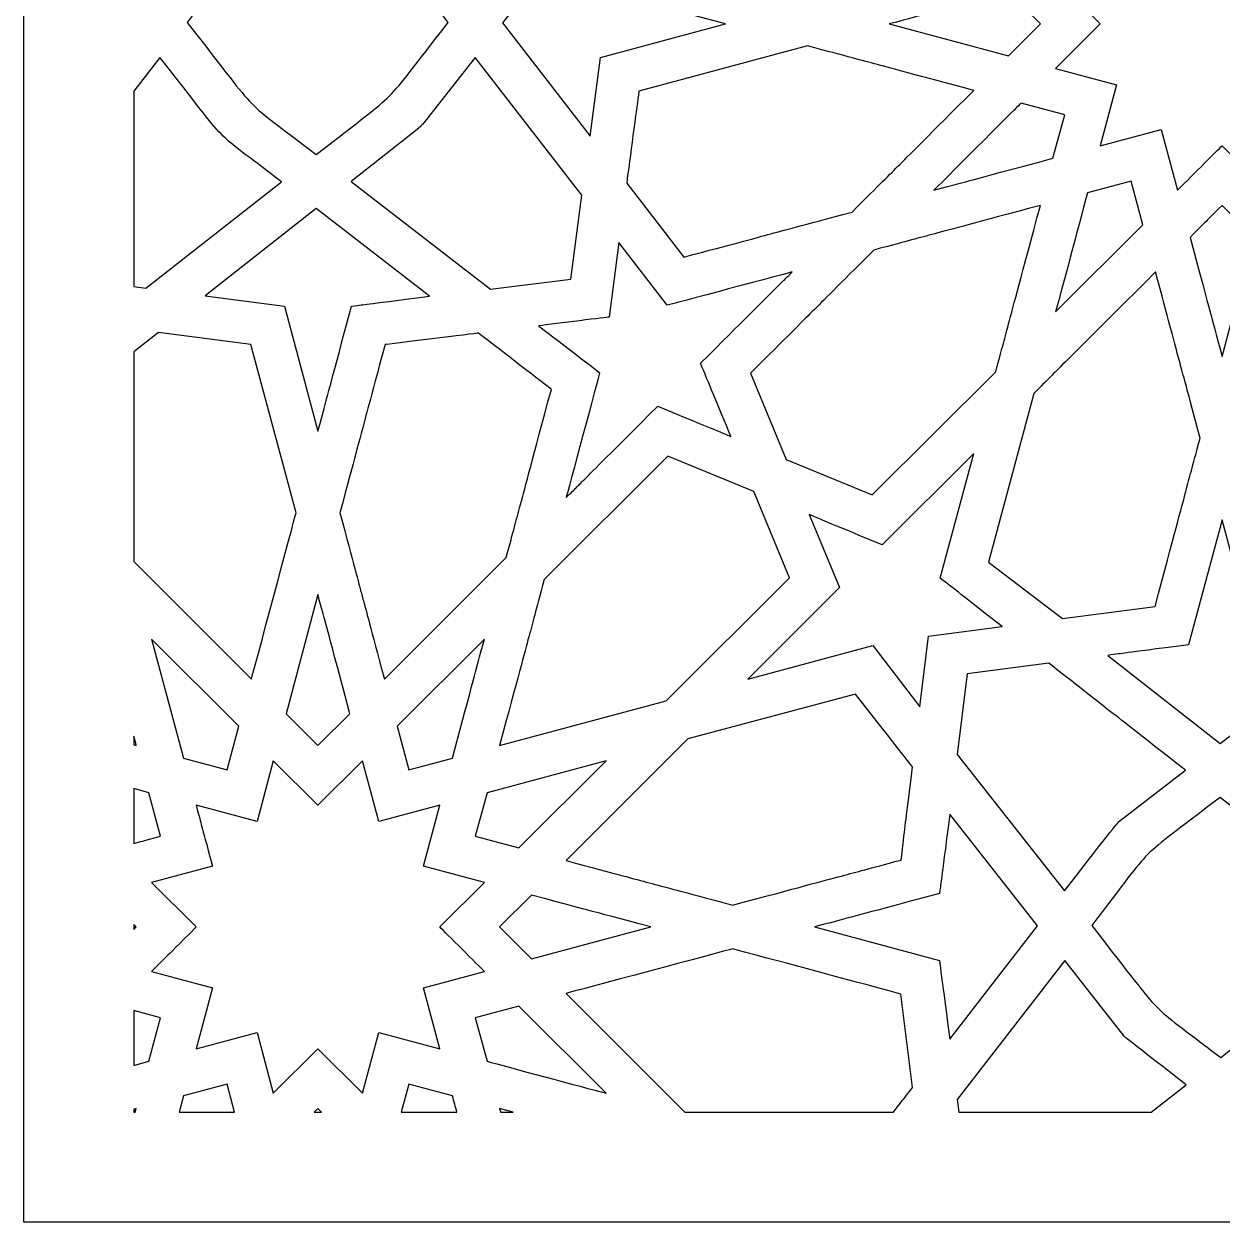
# Model space of a CAD drawing. Header units: millimetres. Extents: x -64 to 63, y -64 to 64.
# Drawn here: x -63.5 to 0, y -63.5 to 0 of the extents above; entities that cross this region are included whole.
import ezdxf

# ---------------------------------------------------------------- set-up
doc = ezdxf.new("R2010")
doc.units = ezdxf.units.MM
doc.header["$MEASUREMENT"] = 0
doc.layers.add('layer 1', color=7, linetype='Continuous')

msp = doc.modelspace()

# ---------------------------------------------------------------- linework, layer by layer
at = {"layer": 'layer 1', "color": 250}
for points, knots in [([(-63.5, 63.5), (-63.5, 63.5), (-63.5, -63.5), (-63.5, -63.5), (-63.5, -63.5), (-63.5, -63.5), (63.4996, -63.5), (63.4996, -63.5), (63.4996, -63.5), (63.4996, -63.5), (63.4996, 63.5), (63.4996, 63.5), (63.4996, 63.5), (63.4996, 63.5), (-63.5, 63.5), (-63.5, 63.5)], [0, 0, 0, 0, 0.2, 0.2, 0.2, 0.2, 0.4, 0.4, 0.4, 0.4, 0.6, 0.6, 0.6, 0.6, 1, 1, 1, 1]), ([(-6.4565, -6.4625), (-6.4565, -6.4625), (-5.5915, -3.2371), (-5.5915, -3.2371), (-5.5915, -3.2371), (-5.5915, -3.2371), (-8.8219, -2.3721), (-8.8219, -2.3721), (-8.8219, -2.3721), (-8.8219, -2.3721), (-6.4565, -0.0113), (-6.4565, -0.0113), (-6.4565, -0.0113), (-6.4565, -0.0113), (-8.8219, 2.3499), (-8.8219, 2.3499), (-8.8219, 2.3499), (-8.8219, 2.3499), (-5.5915, 3.2099), (-5.5915, 3.2099), (-5.5915, 3.2099), (-5.5915, 3.2099), (-6.4565, 6.4357), (-6.4565, 6.4357), (-6.4565, 6.4357), (-6.4565, 6.4357), (-3.2304, 5.5711), (-3.2304, 5.5711), (-3.2304, 5.5711), (-2.9199, 6.7352), (-2.4832, 8.3485), (-2.3615, 8.7969), (-2.3615, 8.7969), (-2.3615, 8.7969), (-0.0004, 6.4357), (-0.0004, 6.4357), (-0.0004, 6.4357), (-0.0004, 6.4357), (2.3654, 8.7969), (2.3654, 8.7969), (2.3654, 8.7969), (2.3654, 8.7969), (3.23, 5.5711), (3.23, 5.5711), (3.23, 5.5711), (3.23, 5.5711), (6.4562, 6.4357), (6.4562, 6.4357), (6.4562, 6.4357), (6.4562, 6.4357), (5.5912, 3.2145), (5.5912, 3.2145), (5.5912, 3.2145), (5.5912, 3.2145), (5.5912, 3.2099), (5.5912, 3.2099), (5.5912, 3.2099), (5.5912, 3.2099), (8.8216, 2.3499), (8.8216, 2.3499), (8.8216, 2.3499), (8.8216, 2.3499), (6.4562, -0.0113), (6.4562, -0.0113), (6.4562, -0.0113), (7.9629, -1.5184), (8.2218, -1.778), (8.8216, -2.3721), (8.8216, -2.3721), (8.8216, -2.3721), (5.5912, -3.2371), (5.5912, -3.2371), (5.5912, -3.2371), (5.5912, -3.2371), (6.4562, -6.4625), (6.4562, -6.4625), (6.4562, -6.4625), (6.4562, -6.4625), (3.23, -5.5982), (3.23, -5.5982), (3.23, -5.5982), (3.23, -5.5982), (2.3654, -8.8237), (2.3654, -8.8237), (2.3654, -8.8237), (2.3654, -8.8237), (-0.0004, -6.4625), (-0.0004, -6.4625), (-0.0004, -6.4625), (-0.2018, -6.6643), (-1.9311, -8.3891), (-2.3615, -8.8237), (-2.3615, -8.8237), (-2.3615, -8.8237), (-3.2304, -5.5982), (-3.2304, -5.5982), (-3.2304, -5.5982), (-3.2304, -5.5982), (-6.4565, -6.4625), (-6.4565, -6.4625)], [0, 0, 0, 0, 0.0384615, 0.0384615, 0.0384615, 0.0384615, 0.0769231, 0.0769231, 0.0769231, 0.0769231, 0.1153846, 0.1153846, 0.1153846, 0.1153846, 0.1538462, 0.1538462, 0.1538462, 0.1538462, 0.1923077, 0.1923077, 0.1923077, 0.1923077, 0.2307692, 0.2307692, 0.2307692, 0.2307692, 0.2692308, 0.2692308, 0.2692308, 0.2692308, 0.3076923, 0.3076923, 0.3076923, 0.3076923, 0.3461538, 0.3461538, 0.3461538, 0.3461538, 0.3846154, 0.3846154, 0.3846154, 0.3846154, 0.4230769, 0.4230769, 0.4230769, 0.4230769, 0.4615385, 0.4615385, 0.4615385, 0.4615385, 0.5, 0.5, 0.5, 0.5, 0.5384615, 0.5384615, 0.5384615, 0.5384615, 0.5769231, 0.5769231, 0.5769231, 0.5769231, 0.6153846, 0.6153846, 0.6153846, 0.6153846, 0.6538462, 0.6538462, 0.6538462, 0.6538462, 0.6923077, 0.6923077, 0.6923077, 0.6923077, 0.7307692, 0.7307692, 0.7307692, 0.7307692, 0.7692308, 0.7692308, 0.7692308, 0.7692308, 0.8076923, 0.8076923, 0.8076923, 0.8076923, 0.8461538, 0.8461538, 0.8461538, 0.8461538, 0.8846154, 0.8846154, 0.8846154, 0.8846154, 0.9230769, 0.9230769, 0.9230769, 0.9230769, 1, 1, 1, 1]), ([(-41.0132, 0.0649), (-41.0132, 0.0649), (-41.0132, 0.0603), (-41.0132, 0.0603), (-41.0132, 0.0603), (-44.8011, -4.7572), (-43.1938, -3.1492), (-48.0115, -6.9331), (-48.0115, -6.9331), (-52.205, -3.6985), (-50.637, -5.2977), (-54.8574, 0.0695), (-54.8574, 0.0695), (-51.2418, 4.7466), (-52.7921, 3.2011), (-48.0608, 6.8478), (-48.0608, 6.8478), (-42.5096, 2.4977), (-44.0464, 3.9896), (-41.0132, 0.0649)], [0, 0, 0, 0, 0.1666667, 0.1666667, 0.1666667, 0.1666667, 0.3333333, 0.3333333, 0.3333333, 0.3333333, 0.5, 0.5, 0.5, 0.5, 0.6666667, 0.6666667, 0.6666667, 0.6666667, 1, 1, 1, 1]), ([(-26.3088, -0.0113), (-26.3088, -0.0113), (-32.9397, -1.7854), (-32.9397, -1.7854), (-32.9397, -1.7854), (-32.9397, -1.7854), (-33.4907, -5.9521), (-33.4907, -5.9521), (-33.4907, -5.9521), (-33.4907, -5.9521), (-38.1369, 0.0561), (-38.1369, 0.0561), (-38.1369, 0.0561), (-38.1369, 0.0561), (-33.4907, 5.9609), (-33.4907, 5.9609), (-33.4907, 5.9609), (-33.4907, 5.9609), (-32.9397, 1.7628), (-32.9397, 1.7628), (-32.9397, 1.7628), (-32.9397, 1.7628), (-26.3088, -0.0113), (-26.3088, -0.0113)], [0, 0, 0, 0, 0.1428571, 0.1428571, 0.1428571, 0.1428571, 0.2857143, 0.2857143, 0.2857143, 0.2857143, 0.4285714, 0.4285714, 0.4285714, 0.4285714, 0.5714286, 0.5714286, 0.5714286, 0.5714286, 0.7142857, 0.7142857, 0.7142857, 0.7142857, 1, 1, 1, 1]), ([(-9.6284, -0.0113), (-9.6284, -0.0113), (-11.322, -1.7046), (-11.322, -1.7046), (-11.322, -1.7046), (-11.322, -1.7046), (-17.6392, -0.0113), (-17.6392, -0.0113), (-17.6392, -0.0113), (-13.3382, 1.1402), (-15.6859, 0.5084), (-11.322, 1.6778), (-11.322, 1.6778), (-11.322, 1.6778), (-9.6284, -0.0113), (-9.6284, -0.0113)], [0, 0, 0, 0, 0.2, 0.2, 0.2, 0.2, 0.4, 0.4, 0.4, 0.4, 0.6, 0.6, 0.6, 0.6, 1, 1, 1, 1]), ([(-30.9101, -3.5641), (-30.9101, -3.5641), (-21.9763, -1.1716), (-21.9763, -1.1716), (-21.9763, -1.1716), (-17.5274, -2.3633), (-19.4762, -1.839), (-13.1547, -3.5327), (-13.1547, -3.5327), (-18.0425, -8.4162), (-16.5372, -6.9106), (-19.6106, -9.9797), (-19.6106, -9.9797), (-25.0857, -11.4445), (-23.065, -10.9072), (-28.531, -12.3677), (-28.531, -12.3677), (-28.531, -12.3677), (-31.5553, -8.4564), (-31.5553, -8.4564), (-31.5553, -8.4564), (-31.394, -7.2154), (-31.04, -4.5498), (-30.9101, -3.5641)], [0, 0, 0, 0, 0.1428571, 0.1428571, 0.1428571, 0.1428571, 0.2857143, 0.2857143, 0.2857143, 0.2857143, 0.4285714, 0.4285714, 0.4285714, 0.4285714, 0.5714286, 0.5714286, 0.5714286, 0.5714286, 0.7142857, 0.7142857, 0.7142857, 0.7142857, 1, 1, 1, 1]), ([(-57.6756, -3.5729), (-57.6756, -3.5729), (-56.2912, -1.7854), (-56.2912, -1.7854), (-56.2912, -1.7854), (-52.3127, -6.8435), (-53.7778, -5.3471), (-49.8529, -8.3757), (-49.8529, -8.3757), (-49.8529, -8.3757), (-57.0351, -14.0074), (-57.0351, -14.0074), (-57.0351, -14.0074), (-57.0351, -14.0074), (-57.6756, -13.922), (-57.6756, -13.922), (-57.6756, -13.922), (-57.6756, -13.922), (-57.6756, -3.5729), (-57.6756, -3.5729)], [0, 0, 0, 0, 0.1666667, 0.1666667, 0.1666667, 0.1666667, 0.3333333, 0.3333333, 0.3333333, 0.3333333, 0.5, 0.5, 0.5, 0.5, 0.6666667, 0.6666667, 0.6666667, 0.6666667, 1, 1, 1, 1]), ([(-42.5859, -5.5217), (-42.4873, -5.4501), (-42.5188, -5.4772), (-42.4021, -5.3336), (-42.4021, -5.3336), (-42.4021, -5.3336), (-42.3842, -5.3471), (-42.3842, -5.3471), (-42.3842, -5.3471), (-42.3842, -5.3471), (-39.584, -1.7854), (-39.584, -1.7854), (-39.584, -1.7854), (-39.584, -1.7854), (-33.9343, -9.0883), (-33.9343, -9.0883), (-33.9343, -9.0883), (-33.9343, -9.0883), (-34.5214, -13.5368), (-34.5214, -13.5368), (-34.5214, -13.5368), (-34.5214, -13.5368), (-38.7686, -14.0568), (-38.7686, -14.0568), (-38.7686, -14.0568), (-38.7686, -14.0568), (-46.1657, -8.3534), (-46.1657, -8.3534), (-46.1657, -8.3534), (-46.1657, -8.3534), (-42.5724, -5.5354), (-42.5724, -5.5354), (-42.5724, -5.5354), (-42.5724, -5.5354), (-42.5859, -5.5217), (-42.5859, -5.5217)], [0, 0, 0, 0, 0.1, 0.1, 0.1, 0.1, 0.2, 0.2, 0.2, 0.2, 0.3, 0.3, 0.3, 0.3, 0.4, 0.4, 0.4, 0.4, 0.5, 0.5, 0.5, 0.5, 0.6, 0.6, 0.6, 0.6, 0.7, 0.7, 0.7, 0.7, 0.8, 0.8, 0.8, 0.8, 1, 1, 1, 1]), ([(-10.6546, -4.2002), (-10.6546, -4.2002), (-8.3383, -4.8228), (-8.3383, -4.8228), (-8.3383, -4.8228), (-8.3383, -4.8228), (-8.9609, -7.1303), (-8.9609, -7.1303), (-8.9609, -7.1303), (-13.9566, -8.4698), (-12.9889, -8.2098), (-15.2781, -8.8237), (-15.2781, -8.8237), (-11.6537, -5.2038), (-10.717, -4.2672), (-10.6546, -4.2002)], [0, 0, 0, 0, 0.2, 0.2, 0.2, 0.2, 0.4, 0.4, 0.4, 0.4, 0.6, 0.6, 0.6, 0.6, 1, 1, 1, 1]), ([(-7.1286, -8.9581), (-7.1286, -8.9581), (-4.8165, -8.34), (-4.8165, -8.34), (-4.8165, -8.34), (-4.8165, -8.34), (-4.1938, -10.6518), (-4.1938, -10.6518), (-4.1938, -10.6518), (-4.1938, -10.6518), (-8.8219, -15.2707), (-8.8219, -15.2707), (-8.8219, -15.2707), (-7.8768, -11.7584), (-7.7914, -11.4356), (-7.1286, -8.9581)], [0, 0, 0, 0, 0.2, 0.2, 0.2, 0.2, 0.4, 0.4, 0.4, 0.4, 0.6, 0.6, 0.6, 0.6, 1, 1, 1, 1]), ([(-48.0071, -9.7959), (-48.0071, -9.7959), (-42.0033, -14.4286), (-42.0033, -14.4286), (-42.0033, -14.4286), (-45.9103, -14.9391), (-45.1754, -14.8452), (-46.1386, -14.9662), (-46.1386, -14.9662), (-47.5546, -20.2392), (-47.1647, -18.7833), (-47.9174, -21.5925), (-47.9174, -21.5925), (-47.9174, -21.5925), (-49.6961, -14.9705), (-49.6961, -14.9705), (-49.6961, -14.9705), (-49.6961, -14.9705), (-53.8988, -14.4194), (-53.8988, -14.4194), (-53.8988, -14.4194), (-53.8988, -14.4194), (-48.0071, -9.7959), (-48.0071, -9.7959)], [0, 0, 0, 0, 0.1428571, 0.1428571, 0.1428571, 0.1428571, 0.2857143, 0.2857143, 0.2857143, 0.2857143, 0.4285714, 0.4285714, 0.4285714, 0.4285714, 0.5714286, 0.5714286, 0.5714286, 0.5714286, 0.7142857, 0.7142857, 0.7142857, 0.7142857, 1, 1, 1, 1]), ([(-23.1009, -23.084), (-23.1009, -23.084), (-24.9915, -18.5233), (-24.9915, -18.5233), (-24.9915, -18.5233), (-20.9818, -14.5136), (-22.4645, -15.9967), (-18.4503, -11.9913), (-18.4503, -11.9913), (-14.6868, -10.9834), (-16.5552, -11.4804), (-9.6284, -9.6301), (-9.6284, -9.6301), (-11.6311, -17.0988), (-11.3309, -15.9653), (-11.9941, -18.4383), (-11.9941, -18.4383), (-11.9941, -18.4383), (-18.5353, -24.9703), (-18.5353, -24.9703), (-18.5353, -24.9703), (-18.5353, -24.9703), (-23.1009, -23.084), (-23.1009, -23.084)], [0, 0, 0, 0, 0.1428571, 0.1428571, 0.1428571, 0.1428571, 0.2857143, 0.2857143, 0.2857143, 0.2857143, 0.4285714, 0.4285714, 0.4285714, 0.4285714, 0.5714286, 0.5714286, 0.5714286, 0.5714286, 0.7142857, 0.7142857, 0.7142857, 0.7142857, 1, 1, 1, 1]), ([(-1.694, -11.3192), (-0.6544, -10.2799), (-1.0396, -10.6652), (-0.0004, -9.6301), (-0.0004, -9.6301), (-0.0004, -9.6301), (1.6933, -11.3192), (1.6933, -11.3192), (1.6933, -11.3192), (1.6933, -11.3192), (-0.0004, -17.6318), (-0.0004, -17.6318), (-0.0004, -17.6318), (-0.7038, -15.0065), (-0.4618, -15.9113), (-1.694, -11.3192)], [0, 0, 0, 0, 0.2, 0.2, 0.2, 0.2, 0.4, 0.4, 0.4, 0.4, 0.6, 0.6, 0.6, 0.6, 1, 1, 1, 1]), ([(-36.2327, -16.0055), (-35.3394, -15.8962), (-32.5216, -15.548), (-32.4916, -15.5441), (-32.4916, -15.5441), (-32.4916, -15.5441), (-31.972, -11.5969), (-31.972, -11.5969), (-31.972, -11.5969), (-31.972, -11.5969), (-29.4138, -14.9211), (-29.4138, -14.9211), (-29.4138, -14.9211), (-29.3844, -14.9154), (-22.8117, -13.1593), (-22.7827, -13.1516), (-22.7827, -13.1516), (-23.8806, -14.2402), (-22.9754, -13.3396), (-27.6394, -17.9948), (-27.6394, -17.9948), (-27.2517, -18.9308), (-26.6841, -20.289), (-26.0311, -21.8701), (-26.0311, -21.8701), (-26.6629, -21.6101), (-25.9909, -21.8881), (-29.911, -20.266), (-29.911, -20.266), (-34.8617, -25.2123), (-33.6565, -24.0072), (-34.7631, -25.1135), (-34.7631, -25.1135), (-34.7366, -25.0151), (-33.0068, -18.5797), (-32.9888, -18.4919), (-32.9888, -18.4919), (-33.0004, -18.481), (-36.2201, -16.0151), (-36.2327, -16.0055)], [0, 0, 0, 0, 0.0909091, 0.0909091, 0.0909091, 0.0909091, 0.1818182, 0.1818182, 0.1818182, 0.1818182, 0.2727273, 0.2727273, 0.2727273, 0.2727273, 0.3636364, 0.3636364, 0.3636364, 0.3636364, 0.4545455, 0.4545455, 0.4545455, 0.4545455, 0.5454545, 0.5454545, 0.5454545, 0.5454545, 0.6363636, 0.6363636, 0.6363636, 0.6363636, 0.7272727, 0.7272727, 0.7272727, 0.7272727, 0.8181818, 0.8181818, 0.8181818, 0.8181818, 1, 1, 1, 1]), ([(-9.9826, -19.5986), (-8.3605, -17.9768), (-9.6643, -19.2807), (-3.5264, -13.1516), (-3.5264, -13.1516), (-2.1509, -18.2637), (-2.4779, -17.0494), (-1.1606, -21.9597), (-1.1606, -21.9597), (-2.0659, -25.3242), (-1.4877, -23.1694), (-3.5532, -30.8796), (-3.5532, -30.8796), (-3.5532, -30.8796), (-8.4547, -31.525), (-8.4547, -31.525), (-8.4547, -31.525), (-8.4547, -31.525), (-12.3751, -28.5232), (-12.3751, -28.5232), (-12.3751, -28.5232), (-12.3751, -28.5232), (-9.9826, -19.5986), (-9.9826, -19.5986)], [0, 0, 0, 0, 0.1428571, 0.1428571, 0.1428571, 0.1428571, 0.2857143, 0.2857143, 0.2857143, 0.2857143, 0.4285714, 0.4285714, 0.4285714, 0.4285714, 0.5714286, 0.5714286, 0.5714286, 0.5714286, 0.7142857, 0.7142857, 0.7142857, 0.7142857, 1, 1, 1, 1]), ([(-57.6756, -17.381), (-57.6756, -17.381), (-56.3673, -16.3548), (-56.3673, -16.3548), (-56.3673, -16.3548), (-56.3673, -16.3548), (-51.4748, -16.9958), (-51.4748, -16.9958), (-51.4748, -16.9958), (-51.4748, -16.9958), (-49.0779, -25.92), (-49.0779, -25.92), (-49.0779, -25.92), (-49.1897, -26.3278), (-51.3269, -34.2893), (-51.4435, -34.7281), (-51.4435, -34.7281), (-51.4435, -34.7281), (-57.6756, -28.5051), (-57.6756, -28.5051), (-57.6756, -28.5051), (-57.6756, -28.5051), (-57.6756, -17.381), (-57.6756, -17.381)], [0, 0, 0, 0, 0.1428571, 0.1428571, 0.1428571, 0.1428571, 0.2857143, 0.2857143, 0.2857143, 0.2857143, 0.4285714, 0.4285714, 0.4285714, 0.4285714, 0.5714286, 0.5714286, 0.5714286, 0.5714286, 0.7142857, 0.7142857, 0.7142857, 0.7142857, 1, 1, 1, 1]), ([(-46.7571, -25.92), (-45.0858, -19.6928), (-46.0357, -23.2322), (-44.3644, -17.0046), (-44.3644, -17.0046), (-44.2324, -16.9884), (-39.5416, -16.4091), (-39.4093, -16.3953), (-39.4093, -16.3953), (-38.5358, -17.0674), (-36.4119, -18.7071), (-35.5472, -19.3746), (-35.5472, -19.3746), (-37.5275, -26.7624), (-37.1332, -25.2885), (-37.9352, -28.2811), (-37.9352, -28.2811), (-37.9352, -28.2811), (-44.3914, -34.7281), (-44.3914, -34.7281), (-44.3914, -34.7281), (-45.8879, -29.1638), (-45.2562, -31.5069), (-46.7571, -25.92)], [0, 0, 0, 0, 0.1428571, 0.1428571, 0.1428571, 0.1428571, 0.2857143, 0.2857143, 0.2857143, 0.2857143, 0.4285714, 0.4285714, 0.4285714, 0.4285714, 0.5714286, 0.5714286, 0.5714286, 0.5714286, 0.7142857, 0.7142857, 0.7142857, 0.7142857, 1, 1, 1, 1]), ([(-18.5043, -32.954), (-18.5043, -32.954), (-25.1351, -34.7281), (-25.1351, -34.7281), (-25.1351, -34.7281), (-25.1351, -34.7281), (-20.2784, -29.8806), (-20.2784, -29.8806), (-20.2784, -29.8806), (-20.2784, -29.8806), (-21.8867, -26.0096), (-21.8867, -26.0096), (-21.8867, -26.0096), (-21.0534, -26.3546), (-21.7879, -26.0502), (-18.0065, -27.6137), (-18.0065, -27.6137), (-18.0065, -27.6137), (-13.1547, -22.7662), (-13.1547, -22.7662), (-13.1547, -22.7662), (-13.1547, -22.7662), (-14.9331, -29.3878), (-14.9331, -29.3878), (-14.9331, -29.3878), (-14.0554, -30.0578), (-14.7055, -29.5519), (-11.6537, -31.9461), (-11.6537, -31.9461), (-11.6537, -31.9461), (-15.5515, -32.4612), (-15.5515, -32.4612), (-15.5515, -32.4612), (-15.5515, -32.4612), (-16.0129, -36.1932), (-16.0129, -36.1932), (-16.0129, -36.1932), (-16.0129, -36.1932), (-18.5043, -32.954), (-18.5043, -32.954)], [0, 0, 0, 0, 0.0909091, 0.0909091, 0.0909091, 0.0909091, 0.1818182, 0.1818182, 0.1818182, 0.1818182, 0.2727273, 0.2727273, 0.2727273, 0.2727273, 0.3636364, 0.3636364, 0.3636364, 0.3636364, 0.4545455, 0.4545455, 0.4545455, 0.4545455, 0.5454545, 0.5454545, 0.5454545, 0.5454545, 0.6363636, 0.6363636, 0.6363636, 0.6363636, 0.7272727, 0.7272727, 0.7272727, 0.7272727, 0.8181818, 0.8181818, 0.8181818, 0.8181818, 1, 1, 1, 1]), ([(-29.3823, -22.9094), (-29.3823, -22.9094), (-24.8169, -24.7957), (-24.8169, -24.7957), (-24.8169, -24.7957), (-24.8169, -24.7957), (-22.926, -29.3563), (-22.926, -29.3563), (-22.926, -29.3563), (-22.926, -29.3563), (-29.4674, -35.8884), (-29.4674, -35.8884), (-29.4674, -35.8884), (-29.4674, -35.8884), (-38.2891, -38.2495), (-38.2891, -38.2495), (-38.2891, -38.2495), (-36.3491, -31.0275), (-36.8912, -33.0436), (-35.9237, -29.4418), (-35.9237, -29.4418), (-35.9237, -29.4418), (-29.3823, -22.9094), (-29.3823, -22.9094)], [0, 0, 0, 0, 0.1428571, 0.1428571, 0.1428571, 0.1428571, 0.2857143, 0.2857143, 0.2857143, 0.2857143, 0.4285714, 0.4285714, 0.4285714, 0.4285714, 0.5714286, 0.5714286, 0.5714286, 0.5714286, 0.7142857, 0.7142857, 0.7142857, 0.7142857, 1, 1, 1, 1]), ([(-6.0533, -33.4694), (-5.0987, -33.3438), (-5.5559, -33.402), (-1.7745, -32.9092), (-1.7745, -32.9092), (-1.7745, -32.9092), (-0.0004, -26.2876), (-0.0004, -26.2876), (-0.0004, -26.2876), (-0.0004, -26.2876), (1.7784, -32.9092), (1.7784, -32.9092), (1.7784, -32.9092), (1.7784, -32.9092), (5.9764, -33.4603), (5.9764, -33.4603), (5.9764, -33.4603), (5.9764, -33.4603), (-0.0942, -38.1377), (-0.0942, -38.1377), (-0.0942, -38.1377), (-0.0942, -38.1377), (-6.0533, -33.4694), (-6.0533, -33.4694)], [0, 0, 0, 0, 0.1428571, 0.1428571, 0.1428571, 0.1428571, 0.2857143, 0.2857143, 0.2857143, 0.2857143, 0.4285714, 0.4285714, 0.4285714, 0.4285714, 0.5714286, 0.5714286, 0.5714286, 0.5714286, 0.7142857, 0.7142857, 0.7142857, 0.7142857, 1, 1, 1, 1]), ([(-46.2238, -36.5604), (-46.2238, -36.5604), (-47.9174, -38.2495), (-47.9174, -38.2495), (-47.9174, -38.2495), (-47.9174, -38.2495), (-49.611, -36.5604), (-49.611, -36.5604), (-49.611, -36.5604), (-49.611, -36.5604), (-47.9174, -30.2482), (-47.9174, -30.2482), (-47.9174, -30.2482), (-47.2813, -32.6182), (-47.6845, -31.1083), (-46.2238, -36.5604)], [0, 0, 0, 0, 0.2, 0.2, 0.2, 0.2, 0.4, 0.4, 0.4, 0.4, 0.6, 0.6, 0.6, 0.6, 1, 1, 1, 1]), ([(-52.1111, -37.2283), (-52.1111, -37.2283), (-52.7338, -39.54), (-52.7338, -39.54), (-52.7338, -39.54), (-52.7338, -39.54), (-55.0458, -38.9173), (-55.0458, -38.9173), (-55.0458, -38.9173), (-55.0458, -38.9173), (-56.7392, -32.6091), (-56.7392, -32.6091), (-56.7392, -32.6091), (-56.7392, -32.6091), (-52.1111, -37.2283), (-52.1111, -37.2283)], [0, 0, 0, 0, 0.2, 0.2, 0.2, 0.2, 0.4, 0.4, 0.4, 0.4, 0.6, 0.6, 0.6, 0.6, 1, 1, 1, 1]), ([(-39.0958, -32.6091), (-39.6871, -34.8043), (-39.3376, -33.5143), (-40.7892, -38.9173), (-40.7892, -38.9173), (-40.7892, -38.9173), (-43.1012, -39.54), (-43.1012, -39.54), (-43.1012, -39.54), (-43.1012, -39.54), (-43.7238, -37.2283), (-43.7238, -37.2283), (-43.7238, -37.2283), (-43.7238, -37.2283), (-39.0958, -32.6091), (-39.0958, -32.6091)], [0, 0, 0, 0, 0.2, 0.2, 0.2, 0.2, 0.4, 0.4, 0.4, 0.4, 0.6, 0.6, 0.6, 0.6, 1, 1, 1, 1]), ([(-8.3562, -45.9511), (-8.3562, -45.9511), (-14.037, -38.7248), (-14.037, -38.7248), (-14.037, -38.7248), (-14.037, -38.7248), (-13.5086, -34.4551), (-13.5086, -34.4551), (-13.5086, -34.4551), (-13.5086, -34.4551), (-9.1803, -33.8861), (-9.1803, -33.8861), (-9.1803, -33.8861), (-5.4349, -36.825), (-7.0256, -35.5752), (-1.9403, -39.5622), (-1.9403, -39.5622), (-1.9403, -39.5622), (-5.4797, -42.2906), (-5.4797, -42.2906), (-5.4797, -42.2906), (-5.4797, -42.2906), (-5.7651, -42.6007), (-8.3562, -45.9511)], [0, 0, 0, 0, 0.1428571, 0.1428571, 0.1428571, 0.1428571, 0.2857143, 0.2857143, 0.2857143, 0.2857143, 0.4285714, 0.4285714, 0.4285714, 0.4285714, 0.5714286, 0.5714286, 0.5714286, 0.5714286, 0.7142857, 0.7142857, 0.7142857, 0.7142857, 1, 1, 1, 1]), ([(-34.7631, -44.3469), (-34.7631, -44.3469), (-28.307, -37.8958), (-28.307, -37.8958), (-28.307, -37.8958), (-28.307, -37.8958), (-19.4359, -35.5211), (-19.4359, -35.5211), (-19.4359, -35.5211), (-16.5329, -39.2155), (-16.4073, -39.3788), (-16.4073, -39.3788), (-16.4073, -39.3788), (-16.8596, -43.0523), (-16.721, -41.9414), (-17.012, -44.3159), (-17.012, -44.3159), (-20.6234, -45.2836), (-18.8669, -44.813), (-25.9415, -46.7082), (-25.9415, -46.7082), (-31.5374, -45.2074), (-29.1942, -45.8392), (-34.7631, -44.3469)], [0, 0, 0, 0, 0.1428571, 0.1428571, 0.1428571, 0.1428571, 0.2857143, 0.2857143, 0.2857143, 0.2857143, 0.4285714, 0.4285714, 0.4285714, 0.4285714, 0.5714286, 0.5714286, 0.5714286, 0.5714286, 0.7142857, 0.7142857, 0.7142857, 0.7142857, 1, 1, 1, 1]), ([(-57.6756, -37.7613), (-57.6354, -37.918), (-57.5904, -38.0837), (-57.5456, -38.2495), (-57.5456, -38.2495), (-57.5456, -38.2495), (-57.6756, -38.2139), (-57.6756, -38.2139), (-57.6756, -38.2139), (-57.6756, -38.2139), (-57.6756, -37.7613), (-57.6756, -37.7613)], [0, 0, 0, 0, 0.25, 0.25, 0.25, 0.25, 0.5, 0.5, 0.5, 0.5, 1, 1, 1, 1]), ([(-45.5517, -56.6765), (-45.5517, -56.6765), (-45.5563, -56.6765), (-45.5563, -56.6765), (-45.5563, -56.6765), (-45.5563, -56.6765), (-47.9174, -54.3154), (-47.9174, -54.3154), (-47.9174, -54.3154), (-47.9174, -54.3154), (-50.283, -56.6765), (-50.283, -56.6765), (-50.283, -56.6765), (-50.283, -56.6765), (-51.1478, -53.4508), (-51.1478, -53.4508), (-51.1478, -53.4508), (-51.1478, -53.4508), (-54.3737, -54.3154), (-54.3737, -54.3154), (-54.3737, -54.3154), (-54.3737, -54.3154), (-53.5089, -51.0899), (-53.5089, -51.0899), (-53.5089, -51.0899), (-53.5089, -51.0899), (-56.7392, -50.2254), (-56.7392, -50.2254), (-56.7392, -50.2254), (-55.9059, -49.3921), (-56.3225, -49.8086), (-54.3737, -47.8642), (-54.3737, -47.8642), (-54.3737, -47.8642), (-56.7392, -45.5076), (-56.7392, -45.5076), (-56.7392, -45.5076), (-56.7392, -45.5076), (-53.5089, -44.6429), (-53.5089, -44.6429), (-53.5089, -44.6429), (-54.2034, -42.0532), (-54.0198, -42.7386), (-54.3737, -41.4172), (-54.3737, -41.4172), (-54.3737, -41.4172), (-51.1478, -42.2818), (-51.1478, -42.2818), (-51.1478, -42.2818), (-51.1478, -42.2818), (-50.283, -39.0561), (-50.283, -39.0561), (-50.283, -39.0561), (-50.283, -39.0561), (-47.9174, -41.4172), (-47.9174, -41.4172), (-47.9174, -41.4172), (-47.9174, -41.4172), (-45.5563, -39.0561), (-45.5563, -39.0561), (-45.5563, -39.0561), (-45.5563, -39.0561), (-45.5517, -39.0561), (-45.5517, -39.0561), (-45.5517, -39.0561), (-45.5517, -39.0561), (-44.6872, -42.2818), (-44.6872, -42.2818), (-44.6872, -42.2818), (-44.6872, -42.2818), (-41.4612, -41.4172), (-41.4612, -41.4172), (-41.4612, -41.4172), (-41.4612, -41.4172), (-42.326, -44.6429), (-42.326, -44.6429), (-42.326, -44.6429), (-42.326, -44.6429), (-39.0958, -45.5076), (-39.0958, -45.5076), (-39.0958, -45.5076), (-39.0958, -45.5076), (-41.4612, -47.8642), (-41.4612, -47.8642), (-41.4612, -47.8642), (-41.1655, -48.1598), (-39.3912, -49.9296), (-39.0958, -50.2254), (-39.0958, -50.2254), (-39.0958, -50.2254), (-42.326, -51.0899), (-42.326, -51.0899), (-42.326, -51.0899), (-42.326, -51.0899), (-41.4612, -54.3154), (-41.4612, -54.3154), (-41.4612, -54.3154), (-41.4612, -54.3154), (-44.6872, -53.4508), (-44.6872, -53.4508), (-44.6872, -53.4508), (-44.6872, -53.4508), (-45.5517, -56.6765), (-45.5517, -56.6765)], [0, 0, 0, 0, 0.037037, 0.037037, 0.037037, 0.037037, 0.0740741, 0.0740741, 0.0740741, 0.0740741, 0.1111111, 0.1111111, 0.1111111, 0.1111111, 0.1481481, 0.1481481, 0.1481481, 0.1481481, 0.1851852, 0.1851852, 0.1851852, 0.1851852, 0.2222222, 0.2222222, 0.2222222, 0.2222222, 0.2592593, 0.2592593, 0.2592593, 0.2592593, 0.2962963, 0.2962963, 0.2962963, 0.2962963, 0.3333333, 0.3333333, 0.3333333, 0.3333333, 0.3703704, 0.3703704, 0.3703704, 0.3703704, 0.4074074, 0.4074074, 0.4074074, 0.4074074, 0.4444444, 0.4444444, 0.4444444, 0.4444444, 0.4814815, 0.4814815, 0.4814815, 0.4814815, 0.5185185, 0.5185185, 0.5185185, 0.5185185, 0.5555556, 0.5555556, 0.5555556, 0.5555556, 0.5925926, 0.5925926, 0.5925926, 0.5925926, 0.6296296, 0.6296296, 0.6296296, 0.6296296, 0.6666667, 0.6666667, 0.6666667, 0.6666667, 0.7037037, 0.7037037, 0.7037037, 0.7037037, 0.7407407, 0.7407407, 0.7407407, 0.7407407, 0.7777778, 0.7777778, 0.7777778, 0.7777778, 0.8148148, 0.8148148, 0.8148148, 0.8148148, 0.8518519, 0.8518519, 0.8518519, 0.8518519, 0.8888889, 0.8888889, 0.8888889, 0.8888889, 0.9259259, 0.9259259, 0.9259259, 0.9259259, 1, 1, 1, 1]), ([(-38.9567, -40.7497), (-38.9567, -40.7497), (-32.6395, -39.0561), (-32.6395, -39.0561), (-32.6395, -39.0561), (-32.6395, -39.0561), (-37.2631, -43.6753), (-37.2631, -43.6753), (-37.2631, -43.6753), (-37.2631, -43.6753), (-39.5794, -43.057), (-39.5794, -43.057), (-39.5794, -43.057), (-39.5794, -43.057), (-38.9567, -40.7497), (-38.9567, -40.7497)], [0, 0, 0, 0, 0.2, 0.2, 0.2, 0.2, 0.4, 0.4, 0.4, 0.4, 0.6, 0.6, 0.6, 0.6, 1, 1, 1, 1]), ([(-57.6756, -40.5346), (-57.6756, -40.5346), (-56.8781, -40.7497), (-56.8781, -40.7497), (-56.8781, -40.7497), (-56.8781, -40.7497), (-56.2554, -43.057), (-56.2554, -43.057), (-56.2554, -43.057), (-57.2545, -43.3257), (-57.2903, -43.3349), (-57.6756, -43.4378), (-57.6756, -43.4378), (-57.6756, -43.4378), (-57.6756, -40.5346), (-57.6756, -40.5346)], [0, 0, 0, 0, 0.2, 0.2, 0.2, 0.2, 0.4, 0.4, 0.4, 0.4, 0.6, 0.6, 0.6, 0.6, 1, 1, 1, 1]), ([(-0.0677, -54.786), (-4.2566, -51.556), (-2.7019, -53.1417), (-6.9088, -47.788), (-6.9088, -47.788), (-3.2932, -43.1108), (-4.8433, -44.6564), (-0.1079, -41.0005), (-0.1079, -41.0005), (5.4434, -45.351), (3.9067, -43.8587), (6.9398, -47.788), (6.9398, -47.788), (3.1492, -52.6087), (4.7487, -51.0092), (-0.0677, -54.786)], [0, 0, 0, 0, 0.2, 0.2, 0.2, 0.2, 0.4, 0.4, 0.4, 0.4, 0.6, 0.6, 0.6, 0.6, 1, 1, 1, 1]), ([(-14.9733, -49.6429), (-14.9733, -49.6429), (-21.6087, -47.8642), (-21.6087, -47.8642), (-21.6087, -47.8642), (-18.9251, -47.1474), (-19.9556, -47.4249), (-14.9733, -46.09), (-14.9733, -46.09), (-14.8615, -45.194), (-14.9602, -45.9377), (-14.4268, -41.8919), (-14.4268, -41.8919), (-14.4268, -41.8919), (-9.7854, -47.7971), (-9.7854, -47.7971), (-9.7854, -47.7971), (-9.7854, -47.7971), (-14.4314, -53.8095), (-14.4314, -53.8095), (-14.4314, -53.8095), (-14.9913, -49.5576), (-14.8526, -50.6193), (-14.9733, -49.6429)], [0, 0, 0, 0, 0.1428571, 0.1428571, 0.1428571, 0.1428571, 0.2857143, 0.2857143, 0.2857143, 0.2857143, 0.4285714, 0.4285714, 0.4285714, 0.4285714, 0.5714286, 0.5714286, 0.5714286, 0.5714286, 0.7142857, 0.7142857, 0.7142857, 0.7142857, 1, 1, 1, 1]), ([(-36.5956, -46.175), (-32.6035, -47.2415), (-34.2883, -46.7935), (-30.274, -47.8642), (-30.274, -47.8642), (-30.274, -47.8642), (-36.5956, -49.5576), (-36.5956, -49.5576), (-36.5956, -49.5576), (-36.5956, -49.5576), (-38.2891, -47.8642), (-38.2891, -47.8642), (-38.2891, -47.8642), (-38.2891, -47.8642), (-36.5956, -46.175), (-36.5956, -46.175)], [0, 0, 0, 0, 0.2, 0.2, 0.2, 0.2, 0.4, 0.4, 0.4, 0.4, 0.6, 0.6, 0.6, 0.6, 1, 1, 1, 1]), ([(-57.6756, -47.7344), (-57.6354, -47.7745), (-57.5904, -47.8195), (-57.5456, -47.8642), (-57.5456, -47.8642), (-57.5456, -47.8642), (-57.6756, -47.994), (-57.6756, -47.994), (-57.6756, -47.994), (-57.6756, -47.994), (-57.6756, -47.7344), (-57.6756, -47.7344)], [0, 0, 0, 0, 0.25, 0.25, 0.25, 0.25, 0.5, 0.5, 0.5, 0.5, 1, 1, 1, 1]), ([(-17.4198, -57.6756), (-17.4198, -57.6756), (-28.4684, -57.6756), (-28.4684, -57.6756), (-28.4684, -57.6756), (-28.4684, -57.6756), (-34.7631, -51.3857), (-34.7631, -51.3857), (-34.7631, -51.3857), (-34.3421, -51.2738), (-26.3402, -49.132), (-25.9415, -49.0245), (-25.9415, -49.0245), (-22.4645, -49.9565), (-20.4438, -50.4988), (-17.0166, -51.4169), (-17.0166, -51.4169), (-17.0166, -51.4169), (-16.4028, -56.363), (-16.4028, -56.363), (-16.4028, -56.363), (-16.8688, -56.9634), (-16.8014, -56.8784), (-17.4198, -57.6756)], [0, 0, 0, 0, 0.1428571, 0.1428571, 0.1428571, 0.1428571, 0.2857143, 0.2857143, 0.2857143, 0.2857143, 0.4285714, 0.4285714, 0.4285714, 0.4285714, 0.5714286, 0.5714286, 0.5714286, 0.5714286, 0.7142857, 0.7142857, 0.7142857, 0.7142857, 1, 1, 1, 1]), ([(-3.7504, -57.6756), (-3.7504, -57.6756), (-13.952, -57.6756), (-13.952, -57.6756), (-13.952, -57.6756), (-13.952, -57.6756), (-14.037, -57.0037), (-14.037, -57.0037), (-14.037, -57.0037), (-14.037, -57.0037), (-8.3383, -49.634), (-8.3383, -49.634), (-8.3383, -49.634), (-8.3383, -49.634), (-5.1841, -53.6483), (-5.1841, -53.6483), (-5.1841, -53.6483), (-5.1841, -53.6483), (-5.4917, -53.456), (-1.9001, -56.2244), (-1.9001, -56.2244), (-1.9001, -56.2244), (-3.7504, -57.6756), (-3.7504, -57.6756)], [0, 0, 0, 0, 0.1428571, 0.1428571, 0.1428571, 0.1428571, 0.2857143, 0.2857143, 0.2857143, 0.2857143, 0.4285714, 0.4285714, 0.4285714, 0.4285714, 0.5714286, 0.5714286, 0.5714286, 0.5714286, 0.7142857, 0.7142857, 0.7142857, 0.7142857, 1, 1, 1, 1]), ([(-38.9567, -54.9832), (-38.9567, -54.9832), (-39.5794, -52.6756), (-39.5794, -52.6756), (-39.5794, -52.6756), (-39.5794, -52.6756), (-37.2677, -52.0576), (-37.2677, -52.0576), (-37.2677, -52.0576), (-37.2677, -52.0576), (-32.6395, -56.6765), (-32.6395, -56.6765), (-32.6395, -56.6765), (-33.9119, -56.3361), (-37.9397, -55.2566), (-38.9567, -54.9832)], [0, 0, 0, 0, 0.2, 0.2, 0.2, 0.2, 0.4, 0.4, 0.4, 0.4, 0.6, 0.6, 0.6, 0.6, 1, 1, 1, 1]), ([(-56.8781, -54.9832), (-56.8781, -54.9832), (-57.6756, -55.1984), (-57.6756, -55.1984), (-57.6756, -55.1984), (-57.6756, -55.1984), (-57.6756, -52.295), (-57.6756, -52.295), (-57.6756, -52.295), (-57.6756, -52.295), (-56.2554, -52.6756), (-56.2554, -52.6756), (-56.2554, -52.6756), (-56.2554, -52.6756), (-56.8781, -54.9832), (-56.8781, -54.9832)], [0, 0, 0, 0, 0.2, 0.2, 0.2, 0.2, 0.4, 0.4, 0.4, 0.4, 0.6, 0.6, 0.6, 0.6, 1, 1, 1, 1]), ([(-55.2785, -57.6756), (-55.2785, -57.6756), (-55.0458, -56.811), (-55.0458, -56.811), (-55.0458, -56.811), (-55.0458, -56.811), (-52.7338, -56.1929), (-52.7338, -56.1929), (-52.7338, -56.1929), (-52.7338, -56.1929), (-52.335, -57.6756), (-52.335, -57.6756), (-52.335, -57.6756), (-52.335, -57.6756), (-55.2785, -57.6756), (-55.2785, -57.6756)], [0, 0, 0, 0, 0.2, 0.2, 0.2, 0.2, 0.4, 0.4, 0.4, 0.4, 0.6, 0.6, 0.6, 0.6, 1, 1, 1, 1]), ([(-43.4997, -57.6756), (-43.4997, -57.6756), (-43.1012, -56.1929), (-43.1012, -56.1929), (-43.1012, -56.1929), (-43.1012, -56.1929), (-40.7892, -56.811), (-40.7892, -56.811), (-40.7892, -56.811), (-40.7086, -57.1204), (-40.628, -57.4071), (-40.5562, -57.6756), (-40.5562, -57.6756), (-40.5562, -57.6756), (-43.4997, -57.6756), (-43.4997, -57.6756)], [0, 0, 0, 0, 0.2, 0.2, 0.2, 0.2, 0.4, 0.4, 0.4, 0.4, 0.6, 0.6, 0.6, 0.6, 1, 1, 1, 1]), ([(-57.5994, -57.6756), (-57.5994, -57.6756), (-57.6756, -57.6756), (-57.6756, -57.6756), (-57.6756, -57.6756), (-57.6756, -57.6756), (-57.6756, -57.519), (-57.6756, -57.519), (-57.6756, -57.519), (-57.6756, -57.519), (-57.5456, -57.4831), (-57.5456, -57.4831), (-57.5456, -57.4831), (-57.5456, -57.4831), (-57.5994, -57.6756), (-57.5994, -57.6756)], [0, 0, 0, 0, 0.2, 0.2, 0.2, 0.2, 0.4, 0.4, 0.4, 0.4, 0.6, 0.6, 0.6, 0.6, 1, 1, 1, 1]), ([(-48.1099, -57.6756), (-48.1099, -57.6756), (-47.9174, -57.4831), (-47.9174, -57.4831), (-47.9174, -57.4831), (-47.9174, -57.4831), (-47.7248, -57.6756), (-47.7248, -57.6756), (-47.7248, -57.6756), (-47.7248, -57.6756), (-48.1099, -57.6756), (-48.1099, -57.6756)], [0, 0, 0, 0, 0.25, 0.25, 0.25, 0.25, 0.5, 0.5, 0.5, 0.5, 1, 1, 1, 1]), ([(-38.2353, -57.6756), (-38.2532, -57.6132), (-38.2712, -57.5505), (-38.2891, -57.4831), (-38.2891, -57.4831), (-38.2891, -57.4831), (-37.5678, -57.6756), (-37.5678, -57.6756), (-37.5678, -57.6756), (-37.5678, -57.6756), (-38.2353, -57.6756), (-38.2353, -57.6756)], [0, 0, 0, 0, 0.25, 0.25, 0.25, 0.25, 0.5, 0.5, 0.5, 0.5, 1, 1, 1, 1])]:
    msp.add_open_spline(points, degree=3, knots=knots, dxfattribs=at)

doc.saveas('drawing.dxf')
